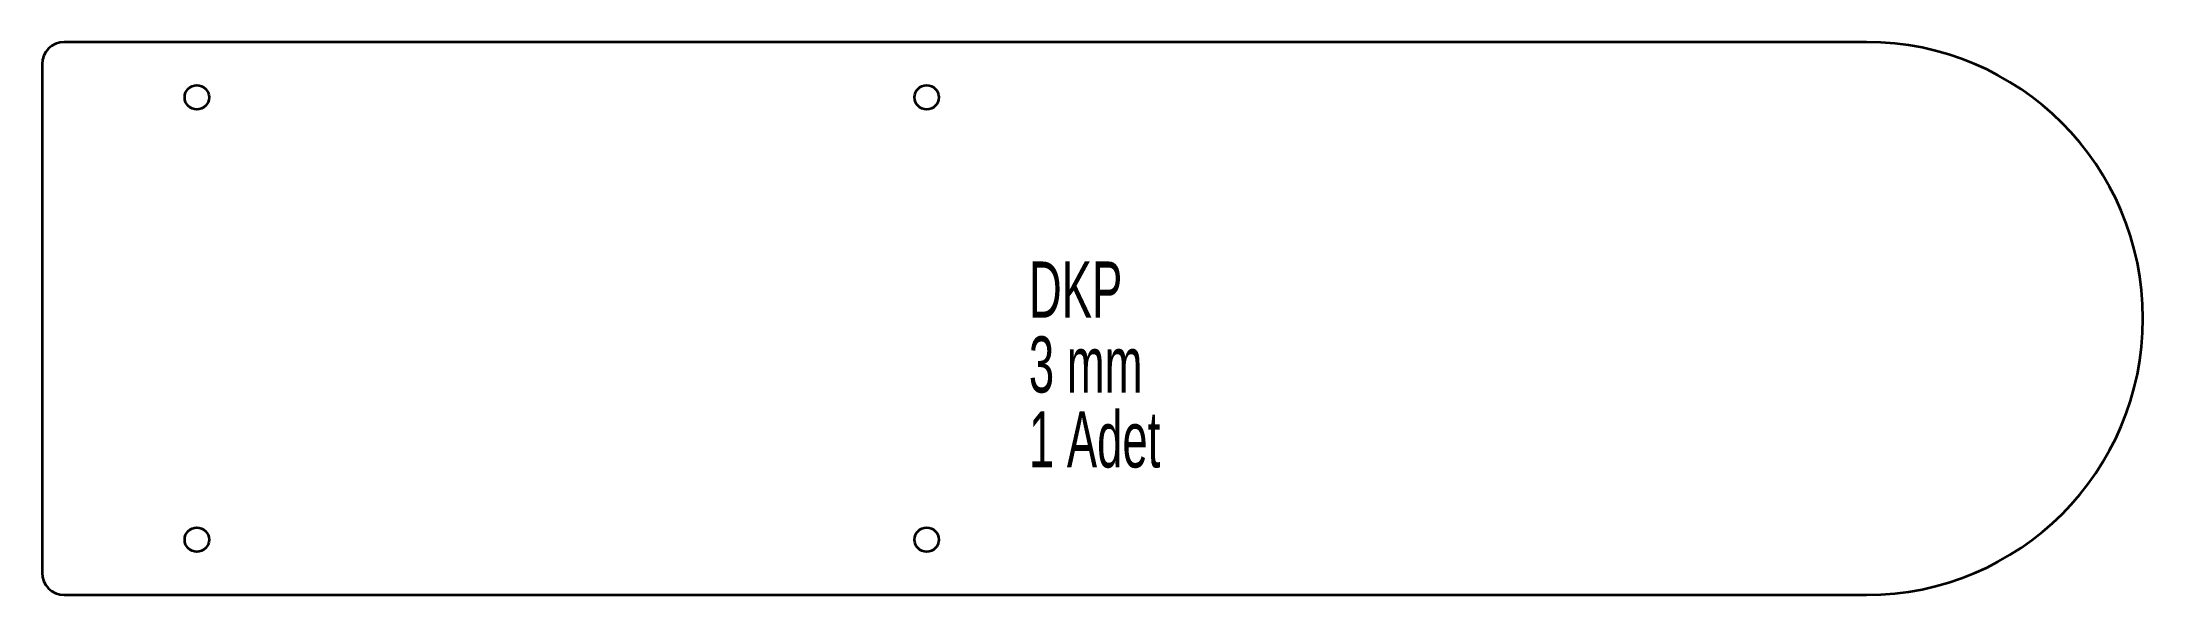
# Model space of a CAD drawing. Header units: millimetres. Extents: x -119 to 356, y 220 to 345.
import ezdxf

# ---------------------------------------------------------------- set-up
doc = ezdxf.new("R2010")
doc.units = ezdxf.units.MM
doc.styles.add('SLDTEXTSTYLE0', font='TXT', dxfattribs={"width": 0.605})

msp = doc.modelspace()

# ---------------------------------------------------------------- linework, layer by layer
at = {"color": 7, "linetype": 'Continuous', "lineweight": 35}
for p, q in [((293.13, 345.4), (-114.37, 345.4)), ((-119.37, 340.4), (-119.37, 225.4)), ((-114.37, 220.4), (293.13, 220.4))]:
    msp.add_line(p, q, dxfattribs=at)
for centre in [(-84.37, 332.9), (80.63, 332.9), (-84.37, 232.9), (80.63, 232.9)]:
    msp.add_circle(centre, 2.75, dxfattribs=at)
for centre, radius, start, end in [((-114.37, 340.4), 5, 90, 180), ((293.13, 282.9), 62.5, 270, 90), ((-114.37, 225.4), 5, 180, 270)]:
    msp.add_arc(centre, radius, start, end, dxfattribs=at)

# ---------------------------------------------------------------- texts
at = {"color": 7, "linetype": 'Continuous', "lineweight": 0, "char_height": 12.7, "attachment_point": 1, "style": 'SLDTEXTSTYLE0'}
for s, insert in [('DKP', (103.75, 295.79)), ('3 mm', (103.75, 278.86)), ('1 Adet', (103.75, 261.92))]:
    msp.add_mtext(s, dxfattribs=dict(at, insert=insert))

doc.saveas('drawing.dxf')
